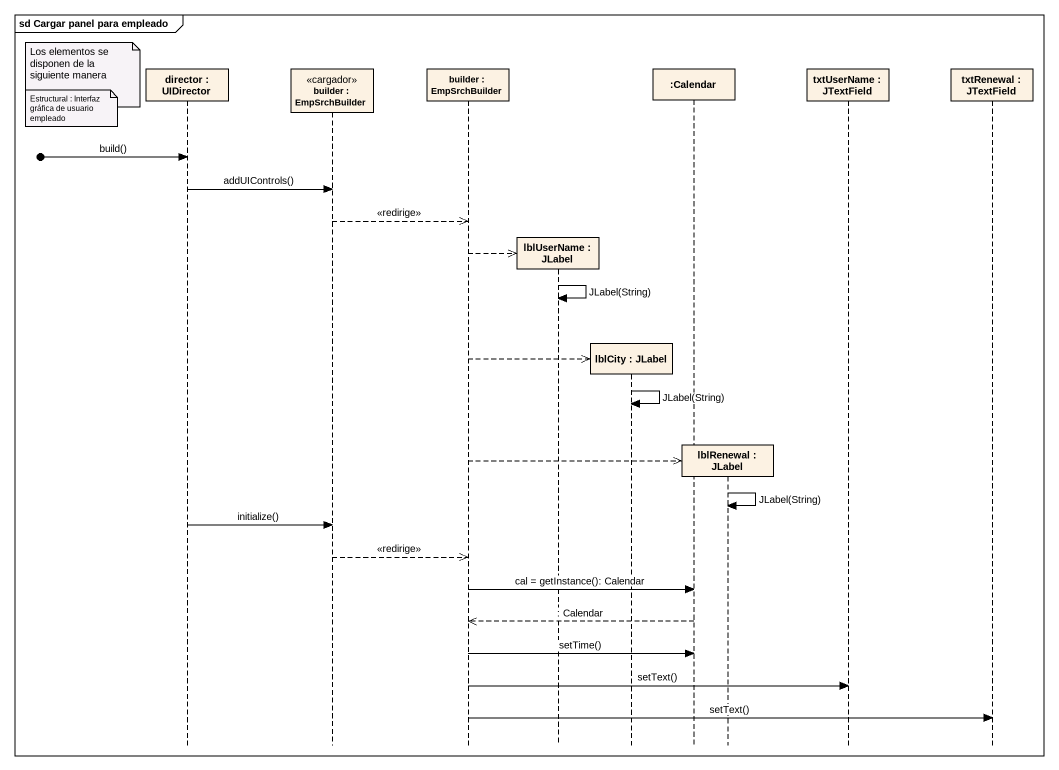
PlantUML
@startuml
mainframe sd Cargar panel para empleado
hide footbox
participant "director : UIDirector" as director
participant "builder : EmpSrchBuilder" as builder <<cargador>>
participant "builder : EmpSrchBuilder" as builder_2
participant "lblUserName : JLabel" as lblUserName
participant "lblCity : JLabel" as lblCity
participant ":Calendar" as Calendar
participant "lblRenewal : JLabel" as lblRenewal
participant "txtUserName : JTextField" as txtUserName
participant "txtRenewal : JTextField" as txtRenewal

note left of director : Los elementos se disponen de la siguiente manera
note left of director : Estructural : Interfaz gráfica de usuario empleado
[o-> director : build()
director -> builder : addUIControls()
builder -->> builder_2 : <<redirige>>
builder_2 -->> lblUserName **
lblUserName -> lblUserName : JLabel(String)
builder_2 -->> lblCity **
lblCity -> lblCity : JLabel(String)
builder_2 -->> lblRenewal **
lblRenewal -> lblRenewal : JLabel(String)
director -> builder : initialize()
builder -->> builder_2 : <<redirige>>
builder_2 -> Calendar : cal = getInstance(): Calendar
Calendar -->> builder_2 : : Calendar
builder_2 -> Calendar : setTime()
builder_2 -> txtUserName : setText()
builder_2 -> txtRenewal : setText()
@enduml
